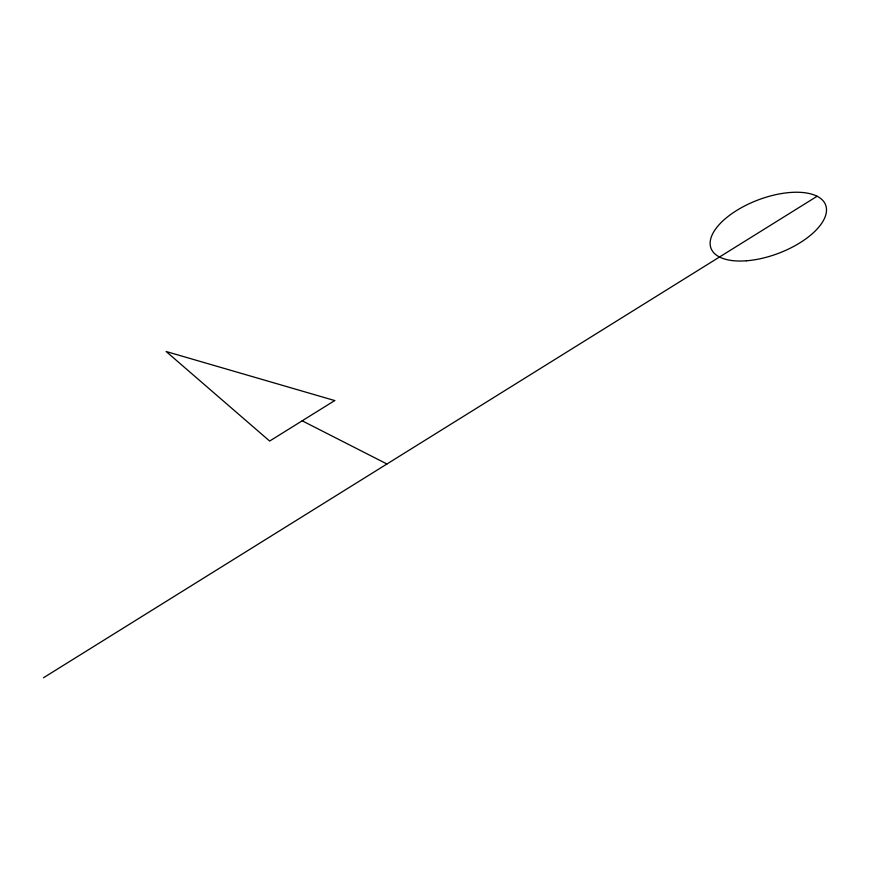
<?xml version="1.0" encoding="UTF-8"?>
<svg xmlns="http://www.w3.org/2000/svg" width="870" height="870" viewBox="0 0 870 870"><rect width="100%" height="100%" fill="white"/><g stroke="black" fill="none" stroke-linecap="round" stroke-linejoin="round"><path stroke-width="1.3" d="M43.5 677.752L817.115 196.261M302.184 420.808L386.954 463.993M334.722 400.559L269.646 441.057L166.148 351.513L334.722 400.559M746.406 260.782A61.259 28.569 -20.7 0 0 825.956 205.983A61.259 28.569 -20.7 0 0 732.594 213.139A61.259 28.569 -20.7 0 0 746.406 260.782"/></g></svg>
